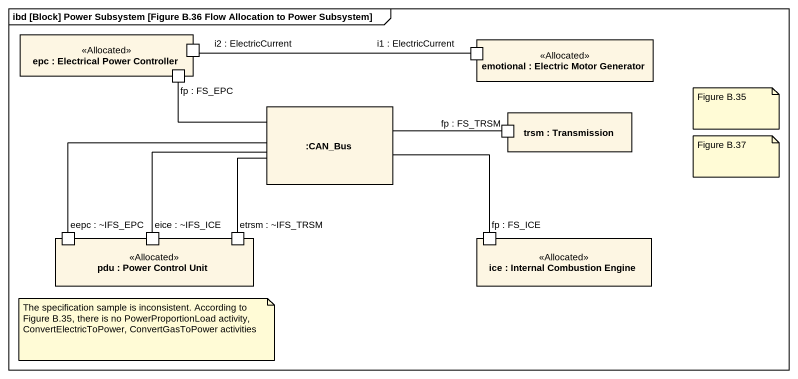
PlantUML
@startuml
mainframe ibd [Block] Power Subsystem [Figure B.36 Flow Allocation to Power Subsystem]
rectangle "epc : Electrical Power Controller" as epc <<Allocated>> {
  port "fp : FS_EPC" as fp_FS_EPC
  port " " as port1
}
rectangle "emotional : Electric Motor Generator" as emotional <<Allocated>> {
  port " " as port2
}
rectangle ":CAN_Bus" as CAN_Bus
rectangle "trsm : Transmission" as trsm {
  port "fp : FS_TRSM" as fp_FS_TRSM
}
rectangle "pdu : Power Control Unit" as pdu <<Allocated>> {
  port "eepc : ~IFS_EPC" as eepc_IFS_EPC
  port "eice : ~IFS_ICE" as eice_IFS_ICE
  port "etrsm : ~IFS_TRSM" as etrsm_IFS_TRSM
}
rectangle "ice : Internal Combustion Engine" as ice <<Allocated>> {
  port "fp : FS_ICE" as fp_FS_ICE
}
fp_FS_EPC -right- CAN_Bus
port1 -right- port2 : i1 : ElectricCurrent\ni2 : ElectricCurrent
fp_FS_TRSM -left- CAN_Bus
eepc_IFS_EPC -right- CAN_Bus
eice_IFS_ICE -right- CAN_Bus
etrsm_IFS_TRSM -up- CAN_Bus
fp_FS_ICE -left- CAN_Bus
note as N1
  Figure B.35
end note
note as N2
  Figure B.37
end note
note as N3
  The specification sample is inconsistent. According to Figure B.35, there is no PowerProportionLoad activity, ConvertElectricToPower, ConvertGasToPower activities
end note
@enduml
